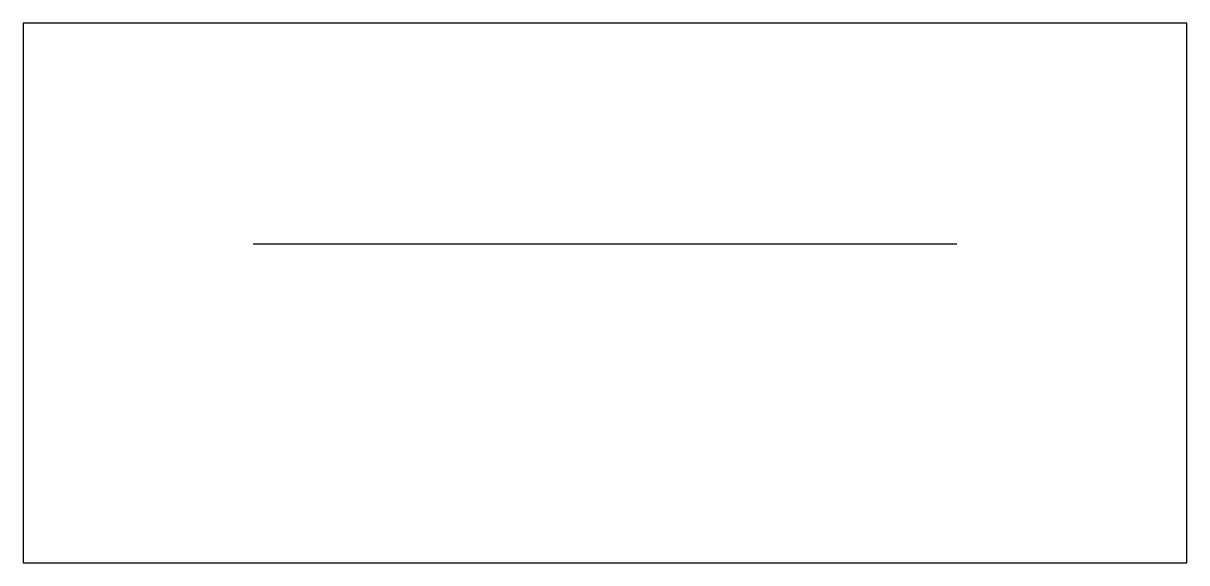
# Model space of a CAD drawing. Header units: millimetres. Extents: x -6.2 to 6.2, y -5.1 to 9.8.
# Drawn here: x -6.2 to 6.2, y -5.12 to 0.62 of the extents above; entities outside this region: 1.
import ezdxf

# ---------------------------------------------------------------- set-up
doc = ezdxf.new("R2010")
doc.units = ezdxf.units.MM

msp = doc.modelspace()

# ---------------------------------------------------------------- linework, layer by layer
at = {"color": 7, "linetype": 'Continuous'}
for p, q in [((-3.81, 9.75), (3.81, 9.75)), ((-6.2, 0.625), (-6.2, -5.125)), ((6.2, 0.625), (-6.2, 0.625)), ((6.2, -5.125), (6.2, 0.625)), ((-3.75, -1.725), (3.75, -1.725)), ((-6.2, -5.125), (6.2, -5.125))]:
    msp.add_line(p, q, dxfattribs=at)

doc.saveas('drawing.dxf')
